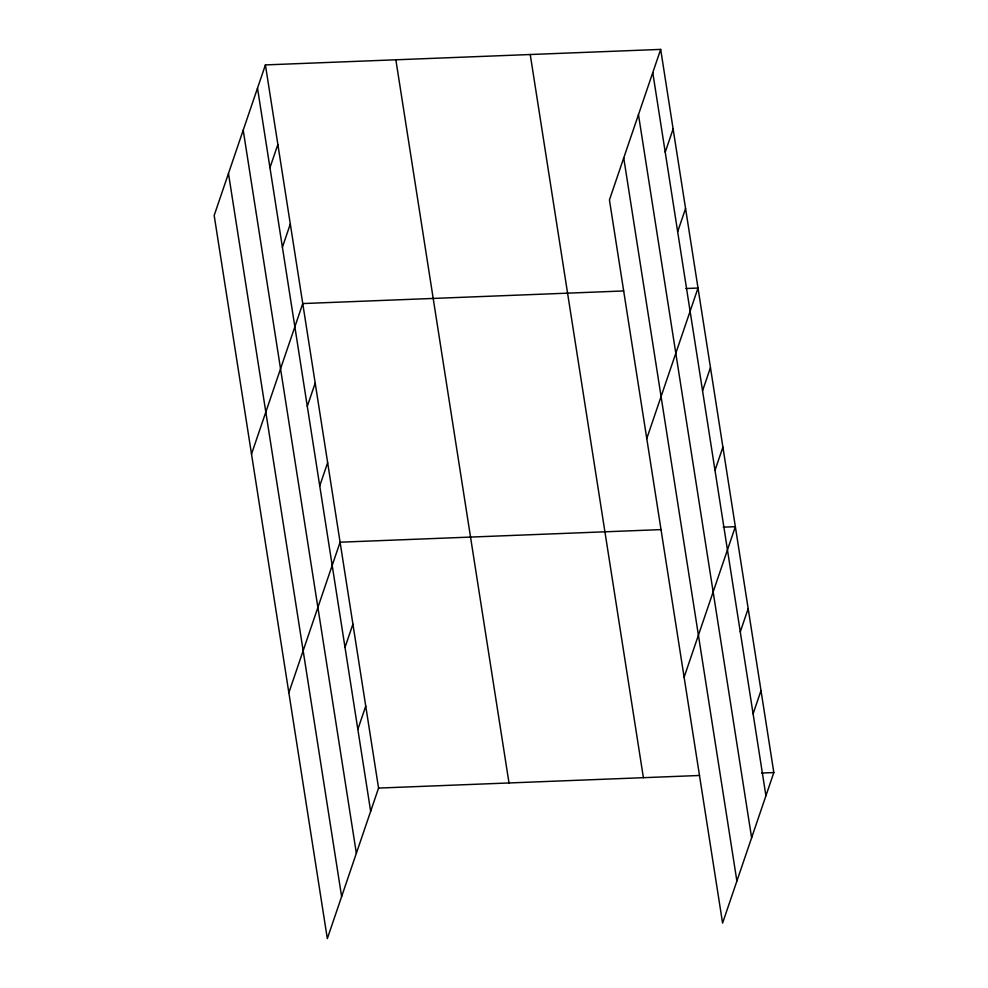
<?xml version="1.0" encoding="UTF-8"?>
<svg xmlns="http://www.w3.org/2000/svg" width="988" height="988" viewBox="0 0 988 988"><rect width="100%" height="100%" fill="white"/><g stroke="black" fill="none" stroke-linecap="round" stroke-linejoin="round"><path stroke-width="1.48" d="M265.414 64.912L214.174 215.446L327.324 938.6L378.565 788.078L265.414 64.912L660.676 49.4L773.826 772.554L722.586 923.088L609.435 199.922L660.676 49.4M269.959 167.688L277.863 144.458M282.407 247.235L290.311 224.004M251.508 454.085L302.76 303.563L623.7 290.954M307.293 406.327L315.197 383.109M319.741 485.874L327.646 462.656M288.854 692.724L340.094 542.202L661.034 529.605M345.01 647.387L352.926 624.157M357.841 729.342L365.745 706.111M665.22 152.177L673.124 128.946M677.657 231.723L685.573 208.493M646.77 438.573L698.01 288.039L685.882 288.521M702.554 390.816L710.458 367.585M715.003 470.362L722.907 447.132M684.116 677.212L735.356 526.69L723.228 527.16M740.271 631.863L748.175 608.645M753.103 713.83L761.007 690.6M378.565 788.078L699.516 775.481M761.699 773.036L773.826 772.554M652.772 72.63L765.922 795.785M638.47 114.633L751.621 837.787M623.737 157.919L736.887 881.074M530.235 54.525L643.398 777.68M395.855 59.799L509.005 782.953M257.51 88.142L370.661 811.296M243.209 130.144L356.359 853.311M228.475 173.431L341.626 896.585"/></g></svg>
